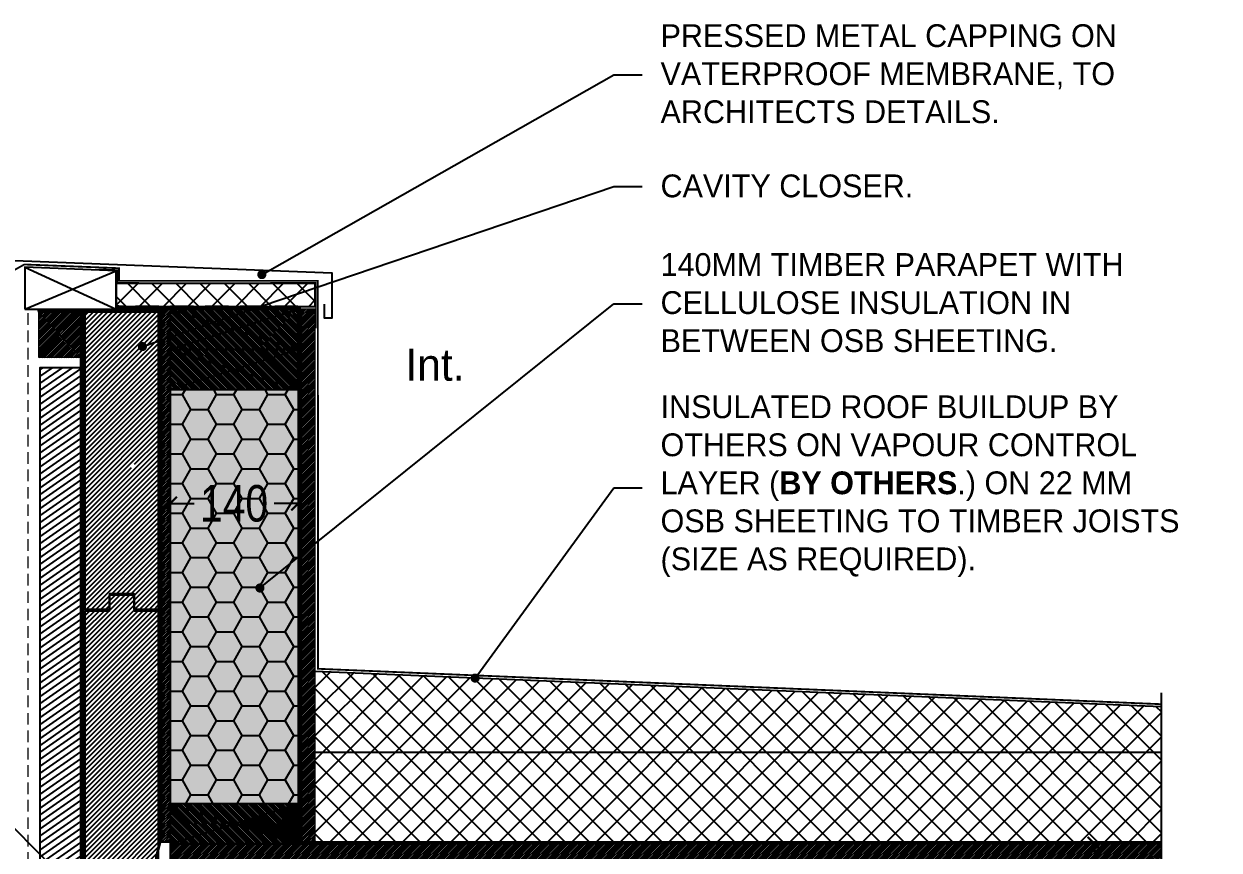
# Model space of a CAD drawing. Header units: millimetres. Extents: x -1562 to 49121, y -21091 to 0.
# Drawn here: x 40060 to 41369, y -11857 to -10952 of the extents above; entities that cross this region are included whole.
import ezdxf
from ezdxf import colors
from ezdxf.entities.mleader import LeaderData, LeaderLine
from ezdxf.math import Vec2, Vec3

# ---------------------------------------------------------------- set-up
doc = ezdxf.new("R2010")
doc.units = ezdxf.units.MM
doc.header["$MEASUREMENT"] = 0
for name, pattern in [('DASHED', [19.05, 12.7, -6.35]), ('HIDDEN', [0.375, 0.25, -0.125]), ('PHANTOM2', [1.25, 0.625, -0.125, 0.125, -0.125, 0.125, -0.125])]:
    doc.linetypes.add(name, pattern=pattern)
for name, color, linetype in [('007 BREATHER MEMBRANE', 152, 'Continuous'), ('008 VCL', 203, 'Continuous'), ('A00002 Title Text', 2, 'Continuous'), ('Architects GAs', 2, 'Continuous'), ('G22_FLOORS', 2, 'Continuous'), ('G25_EXTERNAL WALLS', 40, 'Continuous'), ('H001_HATCH', 252, 'Continuous'), ('H002_HATCH COLOUR', 253, 'Continuous'), ('INSULATION', 11, 'Continuous'), ('LLS OSB', 8, 'Continuous'), ('LLS_Dimensions', 6, 'Continuous'), ('LLS_Gutex Multitherm', 41, 'Continuous'), ('LLS_Membranes', 124, 'Continuous'), ('SA HATCH', 9, 'Continuous'), ('SA LIGHT', 200, 'Continuous')]:
    doc.layers.add(name, color=color, linetype=linetype)
doc.layers.add('Kit', color=40, linetype='Continuous', lineweight=15)
doc.layers.add('LLS_Text', color=6, linetype='Continuous', lineweight=15)
doc.layers.add('PDF2_Geometry', color=7, linetype='Continuous', true_color=0x5a5a5a)
doc.styles.add('ARIAL', font='arial.ttf', dxfattribs={"width": 0.8})
doc.styles.add('Century Gothic', font='GOTHIC.TTF')
doc.styles.add('GENERATED_STYLE_2', font='GOTHIC.TTF')
doc.dimstyles.new('PAUL 100', dxfattribs={"dimtxt": 100, "dimasz": 40, "dimexe": 0.18, "dimexo": 0.0625, "dimgap": 10, "dimtad": 0, "dimdec": 0, "dimzin": 0, "dimdsep": 46, "dimtxsty": 'ARIAL', "dimblk": 'ARCHTICK', "dimcen": 0.09, "dimse1": 1, "dimse2": 1, "dimclrd": 8, "dimclre": 8, "dimclrt": 256, "dimadec": 0, "dimazin": 0, "dimtfac": 1, "dimtdec": 0, "dimtofl": 0, "dimtmove": 0, "dimatfit": 3, "dimfxl": 1, "dimtolj": 1, "dimtzin": 0, "dimarcsym": 0})
pattern_1 = [(45, (-5097.675, 7120.969), (-13.258252, 13.258252), []), (135, (-5097.675, 7120.969), (-13.258252, -13.258252), [])]

# ---------------------------------------------------------------- blocks, each defined once
blk = doc.blocks.new('_Dot')
at = {"color": 0, "linetype": 'ByBlock', "lineweight": -2}
blk.add_line((-0.5, 0), (-1, 0), dxfattribs=at)
at = {"color": 0, "linetype": 'ByBlock', "const_width": 0.5}
blk.add_lwpolyline([(-0.25, 0, 1), (0.25, 0, 1)], format="xyb", close=True, dxfattribs=at)
blk = doc.blocks.new('_ArchTick')
at = {"color": 0, "linetype": 'ByBlock', "const_width": 0.15}
blk.add_lwpolyline([(-0.5, -0.5), (0.5, 0.5)], dxfattribs=at)
blk = doc.blocks.new('*D7')
at = {"layer": 'Defpoints', "color": 0, "linetype": 'ByBlock', "transparency": 16777216}
for p in [(40220.2, -11352.2), (40360.2, -11352.2), (40360.2, -11477.2)]:
    blk.add_point(p, dxfattribs=at)
at = {"layer": 'LLS_Dimensions', "color": 8, "linetype": 'ByBlock', "lineweight": -2, "transparency": 16777216}
for p, q in [((40220.2, -11477.2), (40246.4, -11477.2)), ((40360.2, -11477.2), (40334, -11477.2))]:
    blk.add_line(p, q, dxfattribs=at)
at = {"layer": 'LLS_Dimensions', "color": 8, "linetype": 'ByBlock', "lineweight": -2, "transparency": 16777216, "xscale": 15, "yscale": 15, "zscale": 15, "rotation": 180}
blk.add_blockref('_ArchTick', (40220.2, -11477.2), dxfattribs=at)
at = {"layer": 'LLS_Dimensions', "color": 8, "linetype": 'ByBlock', "lineweight": -2, "transparency": 16777216, "xscale": 15, "yscale": 15, "zscale": 15}
blk.add_blockref('_ArchTick', (40360.2, -11477.2), dxfattribs=at)
at = {"layer": 'LLS_Dimensions', "linetype": 'ByBlock', "transparency": 16777216, "insert": (40290.2, -11477.2), "char_height": 40, "attachment_point": 5, "style": 'ARIAL'}
blk.add_mtext('\\A1;140', dxfattribs=at)
blk = doc.blocks.new('*D8')
at = {"layer": 'Defpoints', "color": 0, "linetype": 'ByBlock', "transparency": 16777216}
for p in [(41232.6, -11850), (41305.5, -11850), (41305.5, -12157)]:
    blk.add_point(p, dxfattribs=at)
at = {"layer": 'LLS_Dimensions', "color": 8, "linetype": 'ByBlock', "lineweight": -2, "transparency": 16777216}
for p, q in [((41232.6, -11850), (41232.6, -11958.2)), ((41232.6, -12157), (41232.6, -12048.9))]:
    blk.add_line(p, q, dxfattribs=at)
at = {"layer": 'LLS_Dimensions', "color": 8, "linetype": 'ByBlock', "lineweight": -2, "transparency": 16777216, "xscale": 15, "yscale": 15, "zscale": 15}
for p, rotation in [((41232.6, -11850), 90), ((41232.6, -12157), 270)]:
    blk.add_blockref('_ArchTick', p, dxfattribs=dict(at, rotation=rotation))
at = {"layer": 'LLS_Dimensions', "linetype": 'ByBlock', "transparency": 16777216, "insert": (41232.6, -12003.5), "char_height": 40, "attachment_point": 5, "rotation": 90, "style": 'ARIAL'}
blk.add_mtext('\\A1;307', dxfattribs=at)

msp = doc.modelspace()

# ---------------------------------------------------------------- hatches: boundary and pattern name
at = {"layer": 'Architects GAs', "transparency": 33554559}
h = msp.add_hatch(dxfattribs=at)
h.set_pattern_fill('ANSI37', color=11, scale=150)
h.set_pattern_definition(pattern_1)
h.paths.add_polyline_path([(40161.2, -11236.1), (40161.2, -11260.1), (40165.3, -11261.1), (40379, -11261.1), (40379, -11236.1)])
at = {"layer": 'H001_HATCH', "transparency": 33554549}
h = msp.add_hatch(dxfattribs=at)
h.set_pattern_fill('ANSI31', color=33, scale=15)
h.set_pattern_definition([(45, (-3799.6304, -1235.4705), (-1.325825215, 1.325825215), [])])
h.paths.add_polyline_path([(40097.2, -11292.2), (40076.2, -11317.2), (40076.2, -11271.1)])
h.paths.add_polyline_path([(40122.2, -11317.1), (40122.2, -11317.2), (40076.2, -11317.2), (40076.2, -11317.2), (40097.2, -11292.2)])
h.paths.add_polyline_path([(40097.2, -11292.2), (40076.2, -11271.1), (40076.2, -11267.2), (40122.2, -11267.2), (40122.2, -11267.2)])
h.paths.add_polyline_path([(40122.2, -11317.1), (40097.2, -11292.2), (40122.2, -11267.2)])
h = msp.add_hatch(dxfattribs=at)
h.set_pattern_fill('ANSI31', color=33, scale=30)
h.set_pattern_definition([(45, (167.7148, -5393.9027), (-2.65165043, 2.65165043), [])])
h.paths.add_polyline_path([(40207.2, -11273.1), (40127.2, -11273.1), (40127.2, -11593.3), (40153.9, -11593.3), (40153.9, -11576), (40180.6, -11576), (40180.6, -11593.3), (40207.2, -11593.3)])
h.paths.add_polyline_path([(40181.8, -11435.7, -1), (40176.8, -11435.7, -1)], flags=16)
h.paths.add_polyline_path([(40207.2, -11660.7, -0.414214), (40204.7, -11658.2, -0.414214), (40207.2, -11655.7), (40207.2, -11594.6), (40180.6, -11594.6), (40180.6, -11577.3), (40153.9, -11577.3), (40153.9, -11593.3), (40153.9, -11594.6), (40127.2, -11594.6), (40127.2, -12177.3), (40153.9, -12177.3), (40153.9, -12162), (40153.9, -12160), (40180.6, -12160), (40180.6, -12177.3), (40207.2, -12177.3)])
h.paths.add_polyline_path([(40207.2, -11267.2), (40127.2, -11267.2), (40127.2, -11273.1), (40207.2, -11273.1)])
h = msp.add_hatch(dxfattribs=at)
h.set_pattern_fill('ANSI31', color=33, scale=15)
h.set_pattern_definition([(45, (-3431.7098, -1789.3446), (-1.325825215, 1.325825215), [])])
h.paths.add_polyline_path([(40211.2, -11848), (40220.1, -11848), (40220.1, -11816), (40220.1, -11814), (40211.2, -11807.6)])
h.paths.add_polyline_path([(40220.2, -11264.2), (40211.2, -11264.2), (40211.2, -11807.6), (40220.2, -11814)])
h = msp.add_hatch(dxfattribs=at)
h.set_pattern_fill('ANSI31', color=33, scale=15, angle=90)
h.set_pattern_definition([(135, (0, -427), (-1.325825215, -1.325825215), [])])
h.paths.add_polyline_path([(40360.2, -11806), (40290.2, -11828), (40360.2, -11850), (40360.2, -11850)])
h.paths.add_polyline_path([(40220.2, -11308.2), (40220.2, -11352.2), (40290.2, -11330.2)])
h.paths.add_polyline_path([(40290.2, -11330.2), (40360.2, -11308.2), (40220.2, -11308.2)])
h.paths.add_polyline_path([(40360.2, -11352.2), (40360.2, -11308.2), (40290.2, -11330.2)])
h.paths.add_polyline_path([(40290.2, -11330.2), (40220.2, -11352.2), (40360.2, -11352.2)])
h.paths.add_polyline_path([(40220.2, -11264.2), (40290.2, -11286.2), (40360.2, -11264.2)])
h.paths.add_polyline_path([(40290.2, -11286.2), (40220.2, -11264.2), (40220.2, -11308.2)])
h.paths.add_polyline_path([(40220.2, -11308.2), (40360.2, -11308.2), (40290.2, -11286.2)])
h.paths.add_polyline_path([(40360.2, -11308.2), (40360.2, -11264.2), (40290.2, -11286.2)])
h.paths.add_polyline_path([(40220.2, -11806), (40220.2, -11850), (40220.2, -11850), (40290.2, -11828)])
h.paths.add_polyline_path([(40360.2, -11806), (40220.2, -11806), (40290.2, -11828)])
h.paths.add_polyline_path([(40360.2, -11850), (40290.2, -11828), (40220.2, -11850)])
h = msp.add_hatch(dxfattribs=at)
h.set_pattern_fill('ANSI31', color=33, scale=15)
h.set_pattern_definition([(45, (-5097.675, 7120.9688), (-1.325825215, 1.325825215), [])])
h.paths.add_polyline_path([(40379.1, -11264.2), (40364.1, -11264.2), (40364.1, -11848), (40379.1, -11848)])
at = {"layer": 'H001_HATCH'}
h = msp.add_hatch(dxfattribs=at)
h.set_pattern_fill('HONEY', color=256, scale=150)
h.set_pattern_definition([(0, (-5347.675, 7120.969), (28.125, 16.2379763), [18.75, -37.5]), (120, (-5347.675, 7120.969), (-28.125, 16.2379763), [18.75, -37.5]), (60, (-5347.675, 7120.969), (6e-15, 32.4759526), [-37.5, 18.75])])
h.paths.add_polyline_path([(40360.2, -11352.2), (40220.2, -11352.2), (40220.2, -11806), (40360.2, -11806)])
at = {"layer": 'H001_HATCH', "transparency": 33554549}
h = msp.add_hatch(dxfattribs=at)
h.set_pattern_fill('ANSI31', color=33, scale=15, angle=90)
h.set_pattern_definition([(135, (-3218.1017, 4320.737), (-1.325825215, -1.325825215), [])])
h.paths.add_polyline_path([(40360.2, -11806), (40290.2, -11828), (40360.2, -11850), (40360.2, -11850)])
h = msp.add_hatch(dxfattribs=at)
h.set_pattern_fill('ANSI31', color=33, scale=15)
h.set_pattern_definition([(45, (-5344.178, -749.4406), (-1.325825215, 1.325825215), [])])
h.paths.add_polyline_path([(41305.5, -11872), (41305.5, -11850), (40220.2, -11850), (40220.2, -11872)])
at = {"layer": 'H002_HATCH COLOUR', "transparency": 33554526}
h = msp.add_hatch(color=155, dxfattribs=at)
h.dxf.hatch_style = 1
h.paths.add_polyline_path([(40360.2, -11352.2), (40220.2, -11352.2), (40220.2, -11806), (40360.2, -11806)])
at = {"layer": 'INSULATION', "transparency": 33554562}
h = msp.add_hatch(dxfattribs=at)
h.set_pattern_fill('ANSI37', color=256, scale=150)
h.set_pattern_definition(pattern_1)
h.paths.add_polyline_path([(40379.1, -11750), (40379.1, -11848), (41305.5, -11848), (41305.5, -11750)])
h.paths.add_polyline_path([(40379.1, -11661.1), (40379.1, -11750), (41305.5, -11750), (41305.5, -11700)])
at = {"layer": 'SA HATCH', "transparency": 33554483}
h = msp.add_hatch(dxfattribs=at)
h.set_pattern_fill('ANSI31', color=256, scale=50, angle=-10)
h.set_pattern_definition([(35, (-1173211.378, 520445.002), (-3.584852727, 5.119700277), [])])
h.paths.add_polyline_path([(40122.2, -11919.2), (40122.2, -11984.3), (40077.3, -11984.3), (40077.3, -11884.3), (40122.2, -11884.3), (40122.2, -11328.3), (40077.3, -11328.3), (40077.3, -12519.5), (40122.2, -12519.5)])

# ---------------------------------------------------------------- linework, layer by layer
at = {"layer": '007 BREATHER MEMBRANE', "linetype": 'HIDDEN', "ltscale": 50, "const_width": 2.5, "elevation": 0}
msp.add_lwpolyline([(40124.8, -11267.2), (40124.8, -12519.5)], dxfattribs=at)
at = {"layer": '008 VCL', "linetype": 'HIDDEN', "ltscale": 50, "const_width": 1.5, "elevation": 0}
msp.add_lwpolyline([(40380, -11285.1), (40380, -11235.1), (40330, -11235.1)], dxfattribs=at)
at = {"layer": 'Architects GAs', "color": 11, "transparency": 33554559, "elevation": 0}
for points in [[(40033.5, -11254.7), (40033.5, -11274.9), (40021.2, -11274.9), (40021.2, -11209.9), (40397.4, -11224.2), (40397.4, -11274), (40389.2, -11274), (40389.2, -11258.6)], [(40061.2, -11218.2), (40161.2, -11264.2)], [(40061.2, -11264.2), (40161.2, -11222.2)]]:
    msp.add_lwpolyline(points, dxfattribs=at)
at = {"layer": 'Architects GAs', "color": 11, "linetype": 'HIDDEN', "ltscale": 25, "transparency": 33554559, "const_width": 2, "elevation": 0}
msp.add_lwpolyline([(41305.6, -11697), (40382.1, -11658.2), (40382, -11233.1), (40164.2, -11233.1), (40164.2, -11219.3), (40060.5, -11215.2), (40047.9, -11222.2)], dxfattribs=at)
at = {"layer": 'Architects GAs', "color": 11, "transparency": 33554559, "elevation": 0}
for points in [[(40061.2, -11264.2), (40161.2, -11264.2), (40161.2, -11222.2), (40061.2, -11218.2)], [(40161.2, -11261.1), (40379, -11261.1), (40379, -11236.1), (40161.2, -11236.1)]]:
    msp.add_lwpolyline(points, close=True, dxfattribs=at)
at = {"layer": 'Architects GAs', "color": 11, "linetype": 'HIDDEN', "ltscale": 50, "transparency": 33554559, "const_width": 1.5, "elevation": 0}
msp.add_lwpolyline([(40186.2, -11235.1), (40162.2, -11235.1), (40162.2, -11221.2), (40141.8, -11220.4)], dxfattribs=at)
at = {"layer": 'G22_FLOORS'}
msp.add_lwpolyline([(41305.5, -11850), (40220.2, -11850), (40220.2, -11872), (41305.5, -11872)], dxfattribs=at)
at = {"layer": 'G25_EXTERNAL WALLS', "elevation": 0}
msp.add_lwpolyline([(40207.2, -11267.2), (40207.2, -12519.5)], dxfattribs=at)
for points in [[(40220.2, -11308.2), (40360.2, -11308.2), (40360.2, -11264.2), (40220.2, -11264.2)], [(40220.2, -11352.2), (40360.2, -11352.2), (40360.2, -11308.2), (40220.2, -11308.2)]]:
    msp.add_lwpolyline(points, close=True, dxfattribs=at)
at = {"layer": 'G25_EXTERNAL WALLS'}
msp.add_lwpolyline([(40220.2, -11850), (40360.2, -11850), (40360.2, -11806), (40220.2, -11806)], close=True, dxfattribs=at)
at = {"layer": 'H001_HATCH'}
for p, q in [((40364.1, -11660.5), (40362.1, -11660.4)), ((41305.5, -11700), (40379.1, -11661.1)), ((41305.5, -11750), (40379.1, -11750))]:
    msp.add_line(p, q, dxfattribs=at)
at = {"layer": 'H001_HATCH', "elevation": 0}
for points in [[(40360.2, -11264.2), (40165.1, -11264.2), (40161.2, -11263.2)], [(40161.2, -11264.2), (40364.1, -11264.2)], [(40220.2, -11308.2), (40360.2, -11264.2)], [(40220.2, -11264.2), (40360.2, -11308.2)], [(40220.2, -11352.2), (40360.2, -11308.2)], [(40220.2, -11308.2), (40360.2, -11352.2)]]:
    msp.add_lwpolyline(points, dxfattribs=at)
at = {"layer": 'H001_HATCH', "color": 11}
msp.add_lwpolyline([(41305.5, -11684.7), (41305.5, -11978.8), (41369.1, -11978.8), (41265.2, -12014.4), (41305.5, -12023.3), (41305.5, -12284)], dxfattribs=at)
at = {"layer": 'H001_HATCH'}
for points in [[(40220.2, -11850), (40360.2, -11806)], [(40220.2, -11806), (40360.2, -11850)]]:
    msp.add_lwpolyline(points, dxfattribs=at)
at = {"layer": 'Kit', "color": 2, "lineweight": 5, "ltscale": 10, "elevation": 0}
msp.add_lwpolyline([(40076.2, -11267.2), (40122.2, -11267.2), (40122.2, -11317.2), (40076.2, -11317.2)], close=True, dxfattribs=at)
at = {"layer": 'Kit', "color": 251, "lineweight": 5, "ltscale": 10, "elevation": 0}
for points in [[(40076.2, -11317.2), (40122.2, -11267.2)], [(40122.2, -11317.2), (40076.2, -11267.2)]]:
    msp.add_lwpolyline(points, dxfattribs=at)
at = {"layer": 'Kit', "lineweight": 5}
msp.add_lwpolyline([(40360.2, -11264.2), (40360.2, -11806), (40220.2, -11806), (40220.2, -11264.2)], dxfattribs=at)
at = {"layer": 'Kit', "lineweight": 5, "elevation": 0}
msp.add_lwpolyline([(40364.1, -11848), (40379.1, -11848), (40379.1, -11264.2), (40364.1, -11264.2)], close=True, dxfattribs=at)
at = {"layer": 'LLS OSB'}
msp.add_lwpolyline([(40220.2, -11264.2), (40220.2, -11848), (40211.2, -11848), (40211.2, -11264.2)], dxfattribs=at)
at = {"layer": 'LLS_Gutex Multitherm', "elevation": 0}
for points in [[(40077.3, -11267.2), (40207.2, -11267.2)], [(40207.2, -11267.2), (40207.2, -11593.3), (40180.6, -11593.3), (40180.6, -11576), (40153.9, -11576), (40153.9, -11593.3), (40127.2, -11593.3), (40127.2, -11267.2)], [(40153.9, -11577.3), (40180.6, -11577.3), (40180.6, -11594.6), (40207.2, -11594.6), (40207.2, -12177.3), (40180.6, -12177.3), (40180.6, -12160), (40153.9, -12160), (40153.9, -12177.3), (40127.2, -12177.3), (40127.2, -11594.6), (40153.9, -11594.6), (40153.9, -11577.3)]]:
    msp.add_lwpolyline(points, dxfattribs=at)
at = {"layer": 'LLS_Membranes', "color": 242, "linetype": 'PHANTOM2', "ltscale": 40, "true_color": 0xcd2027, "const_width": 3, "elevation": 0}
msp.add_lwpolyline([(40074.7, -11265.6), (40209.2, -11265.6), (40209.2, -11847.8), (40205.2, -11864), (40205.2, -12006.7)], dxfattribs=at)
at = {"layer": 'LLS_Membranes', "color": 11, "elevation": 0}
msp.add_lwpolyline([(40122.2, -11267.2), (40122.2, -12519.5)], dxfattribs=at)
at = {"layer": 'LLS_Membranes', "color": 152, "linetype": 'DASHED', "ltscale": 2, "true_color": 0x2776bb, "elevation": 0}
msp.add_lwpolyline([(41305.5, -11848, 2.5, 2.5, 0), (40362.1, -11848, 3, 3, 0), (40362.1, -11262.7, 2.5, 2.5, 0), (40165.3, -11262.7, 2.5, 2.5, 0), (40161.2, -11261.6, 2.5, 2.5, 0)], format="xyseb", dxfattribs=at)
msp.add_lwpolyline([(40360.2, -11261.2), (40165.5, -11261.2), (40161.2, -11260.1)], dxfattribs=at)
at = {"layer": 'LLS_Membranes', "linetype": 'ByBlock'}
for points in [[(40364.1, -11839.6), (40364.1, -11264.2)], [(40364.1, -11761.1), (40364.1, -11850), (40501.5, -11850)]]:
    msp.add_lwpolyline(points, dxfattribs=at)
at = {"layer": 'PDF2_Geometry', "color": 8, "linetype": 'DASHED', "lineweight": 9, "transparency": 33554687, "elevation": -29.6}
msp.add_lwpolyline([(40064.8, -12519.5), (40064.8, -11267.2)], dxfattribs=at)
at = {"layer": 'SA LIGHT', "transparency": 33554687, "elevation": 0}
for points in [[(40122.2, -12519.5), (40122.2, -11267.2)], [(40122.2, -11328.3), (40077.3, -11328.3), (40077.3, -12519.5)]]:
    msp.add_lwpolyline(points, dxfattribs=at)

# ---------------------------------------------------------------- texts
at = {"layer": 'A00002 Title Text', "color": 1, "linetype": 'Continuous', "lineweight": 18, "insert": (40477.7, -11307.6, 0), "char_height": 35, "width": 1225.794, "attachment_point": 1, "style": 'GENERATED_STYLE_2'}
msp.add_mtext('Int.', dxfattribs=at)

# ---------------------------------------------------------------- dimensions: what is measured, and where the dimension line sits
at = {"layer": 'LLS_Dimensions', "linetype": 'ByBlock'}
dim = msp.add_linear_dim(base=(40360.2, -11477.2), p1=(40220.2, -11352.2), p2=(40360.2, -11352.2), dimstyle='PAUL 100', override={"dimtxt": 40, "dimasz": 15, "dimtmove": 1}, dxfattribs=at)
dim.commit()
dim.dimension.update_dxf_attribs({"geometry": '*D7', "text_midpoint": (40290.2, -11477.2)})
dim = msp.add_linear_dim(base=(41232.6, -11850), p1=(41305.5, -12157), p2=(41305.5, -11850), angle=90, dimstyle='PAUL 100', override={"dimtxt": 40, "dimasz": 15, "dimtmove": 1}, dxfattribs=at)
dim.commit()
dim.dimension.update_dxf_attribs({"geometry": '*D8', "text_midpoint": (41232.6, -12003.5)})

# ---------------------------------------------------------------- leaders
at = {"layer": 'LLS_Text'}
ml = msp.add_multileader_mtext('Standard', dxfattribs=at)
ml.set_content('PRESSED METAL CAPPING ON VATERPROOF MEMBRANE, TO ARCHITECTS DETAILS.', color=256, style='Century Gothic')
ml.set_leader_properties(color=11)
ml.set_arrow_properties(name='DOT')
ml.build(insert=Vec2(0, 0))
ml.multileader.update_dxf_attribs({"text_left_attachment_type": 2, "text_right_attachment_type": 2, "dogleg_length": 50, "arrow_head_size": 10})
ctx = ml.context
ctx.base_point, ctx.char_height, ctx.arrow_head_size, ctx.landing_gap_size, ctx.plane_origin = Vec3(40737.3, -11007.4), 25, 10, 20, Vec3(41030.4, -10969.2)
ctx.left_attachment, ctx.right_attachment = 2, 2
notes = []
notes.append((ctx, [(0, (1, 1, 0), (40706.1, -11007.4), (1, 0), 31.2, [(0, [(40320.6, -11226.3)], 0, [])])]))
ctx.mtext.insert, ctx.mtext.width, ctx.mtext.defined_height, ctx.mtext.flow_direction = Vec3(40757.3, -10952), 576.993, 96.1, 5
ml = msp.add_multileader_mtext('Standard', dxfattribs=at)
ml.set_content('CAVITY CLOSER. ', color=256, style='Century Gothic')
ml.set_leader_properties(color=11)
ml.set_arrow_properties(name='DOT')
ml.build(insert=Vec2(0, 0))
ml.multileader.update_dxf_attribs({"text_left_attachment_type": 2, "text_right_attachment_type": 2, "dogleg_length": 50, "arrow_head_size": 10})
ctx = ml.context
ctx.base_point, ctx.char_height, ctx.arrow_head_size, ctx.landing_gap_size, ctx.plane_origin = Vec3(40737.3, -11129.8), 25, 10, 20, Vec3(41030.4, -11066.1)
ctx.left_attachment, ctx.right_attachment = 2, 2
notes.append((ctx, [(0, (1, 1, 0), (40706.1, -11129.8), (1, 0), 31.2, [(0, [(40189.8, -11305.1)], 0, [])])]))
ctx.mtext.insert, ctx.mtext.width, ctx.mtext.defined_height, ctx.mtext.flow_direction = Vec3(40757.3, -11116.6), 576.993, 96.1, 5
ml = msp.add_multileader_mtext('Standard', dxfattribs=at)
ml.set_content('140MM TIMBER PARAPET WITH CELLULOSE INSULATION IN BETWEEN OSB SHEETING. ', color=256, style='Century Gothic')
ml.set_leader_properties(color=11)
ml.set_arrow_properties(name='DOT')
ml.build(insert=Vec2(0, 0))
ml.multileader.update_dxf_attribs({"text_left_attachment_type": 2, "text_right_attachment_type": 2, "dogleg_length": 50, "arrow_head_size": 10})
ctx = ml.context
ctx.base_point, ctx.char_height, ctx.arrow_head_size, ctx.landing_gap_size, ctx.plane_origin = Vec3(40737.3, -11258.2), 25, 10, 20, Vec3(41030.4, -11233.3)
ctx.left_attachment, ctx.right_attachment = 2, 2
notes.append((ctx, [(0, (1, 1, 0), (40706.1, -11258.2), (1, 0), 31.2, [(0, [(40318.5, -11569.7)], 0, [])])]))
ctx.mtext.insert, ctx.mtext.width, ctx.mtext.defined_height, ctx.mtext.flow_direction = Vec3(40757.3, -11202.8), 576.993, 96.1, 5
ml = msp.add_multileader_mtext('Standard', dxfattribs=at)
ml.set_content('INSULATED ROOF BUILDUP BY OTHERS ON VAPOUR CONTROL LAYER ({\\fCentury Gothic|b1|i0|c0|p34;BY OTHERS}.) ON 22 MM OSB SHEETING TO TIMBER JOISTS (SIZE AS REQUIRED). ', color=256, style='Century Gothic')
ml.set_leader_properties(color=11)
ml.set_arrow_properties(name='DOT')
ml.build(insert=Vec2(0, 0))
ml.multileader.update_dxf_attribs({"text_left_attachment_type": 2, "text_right_attachment_type": 2, "dogleg_length": 50, "arrow_head_size": 10})
ctx = ml.context
ctx.base_point, ctx.char_height, ctx.arrow_head_size, ctx.landing_gap_size, ctx.plane_origin = Vec3(40737.3, -11460.1), 25, 10, 20, Vec3(40863.8, -11463)
ctx.left_attachment, ctx.right_attachment = 2, 2
notes.append((ctx, [(0, (1, 1, 0), (40706.1, -11460.1), (1, 0), 31.2, [(0, [(40554.2, -11668.4)], 0, [])])]))
ctx.mtext.insert, ctx.mtext.width, ctx.mtext.defined_height, ctx.mtext.flow_direction = Vec3(40757.3, -11358.6), 576.993, 96.1, 5
ml = msp.add_multileader_mtext('Standard', dxfattribs=at)
ml.set_content('Cavity Barrier.', color=256, style='Century Gothic')
ml.set_leader_properties(color=11)
ml.set_arrow_properties(name='DOT')
ml.build(insert=Vec2(0, 0))
ml.multileader.update_dxf_attribs({"dogleg_length": 50, "arrow_head_size": 10})
ctx = ml.context
ctx.base_point, ctx.char_height, ctx.arrow_head_size, ctx.landing_gap_size, ctx.plane_origin = Vec3(39681, -11763.1), 25, 10, 20, Vec3(41030.4, -12224)
ctx.text_align_type = 2
notes.append((ctx, [(1, (1, 1, 0), (39980.8, -11763.1), (-1, 0), 31.2, [(0, [(40099.8, -11884.3)], 0, [])])]))
ctx.mtext.insert, ctx.mtext.width, ctx.mtext.defined_height, ctx.mtext.alignment, ctx.mtext.flow_direction = Vec3(39929.6, -11747.3), 558.689, 96.1, 3, 5
for ctx, leaders in notes:
    for number, flags, end, landing, length, lines in leaders:
        leader = LeaderData()
        leader.index, (leader.has_last_leader_line, leader.has_dogleg_vector, leader.attachment_direction) = number, flags
        leader.last_leader_point, leader.dogleg_vector, leader.dogleg_length = Vec3(end), Vec3(landing), length
        for number, points, colour, breaks in lines:
            line = LeaderLine()
            line.index, line.vertices, line.color, line.breaks = number, Vec3.list(points), colors.encode_raw_color(colour), breaks
            leader.lines.append(line)
        ctx.leaders.append(leader)

doc.saveas('drawing.dxf')
